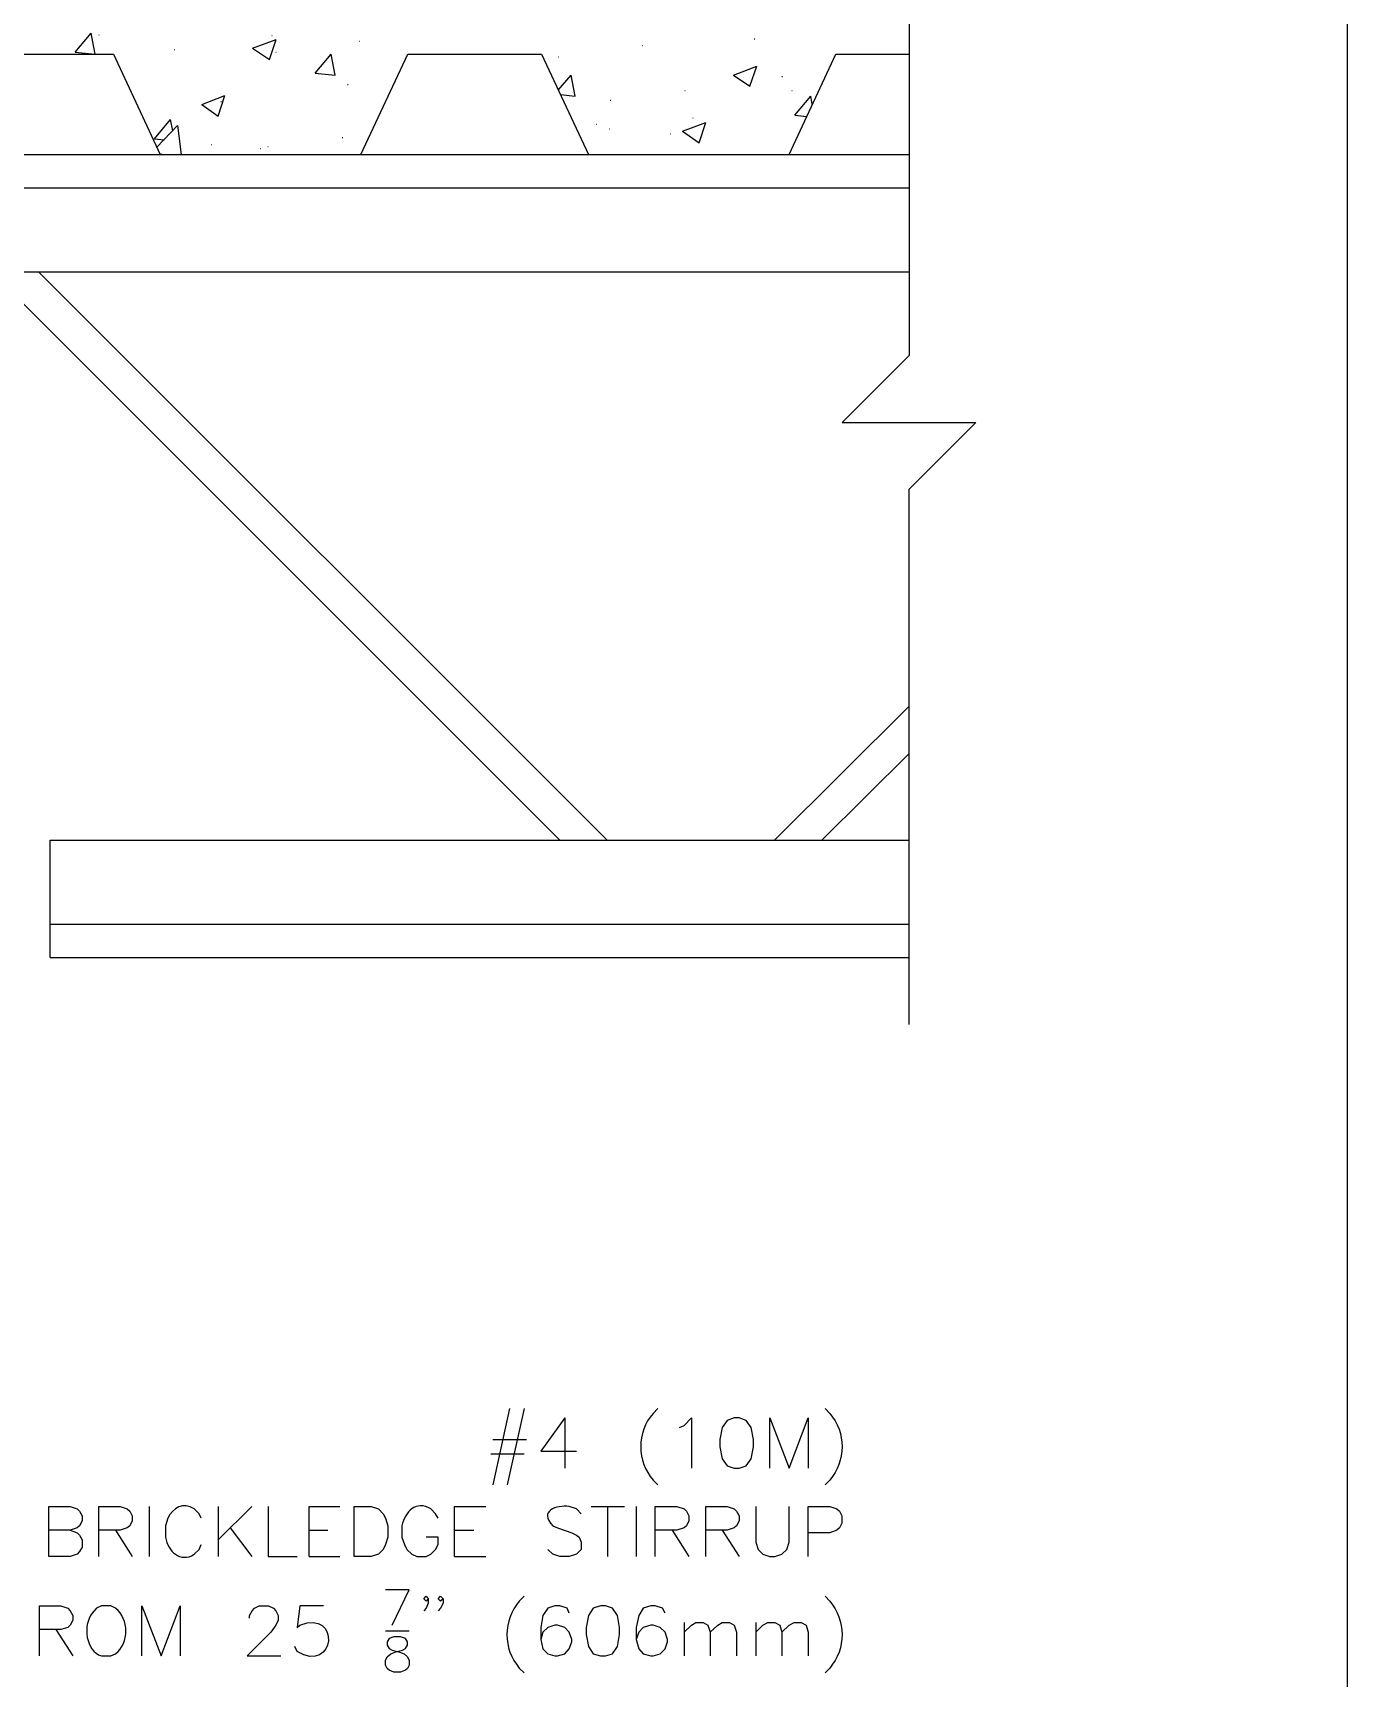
# Model space of a CAD drawing. Header units: millimetres. Extents: x 14 to 201, y 16 to 268.
# Drawn here: x 138.9 to 201.3, y 121.1 to 199.2 of the extents above; entities that cross this region are included whole.
import ezdxf

# ---------------------------------------------------------------- set-up
doc = ezdxf.new("R2010")
doc.units = ezdxf.units.MM
doc.layers.get('0').update_dxf_attribs({"linetype": 'CONTINUOUS'})

msp = doc.modelspace()

# ---------------------------------------------------------------- linework, layer by layer
at = {"color": 0}
for p, q in [((201.296, 264.541), (201.296, 55.4136)), ((180.509, 209.274), (180.509, 183.854)), ((136.398, 198.162), (142.748, 198.162)), ((142.748, 198.162), (144.971, 193.399)), ((154.496, 193.399), (156.717, 198.162)), ((156.717, 198.162), (163.067, 198.162)), ((163.067, 198.162), (165.29, 193.399)), ((174.815, 193.399), (177.038, 198.162)), ((177.038, 198.162), (180.509, 198.162)), ((132.588, 193.399), (180.509, 193.399)), ((136.948, 191.812), (180.509, 191.812)), ((136.948, 187.833), (163.935, 160.846)), ((136.948, 187.833), (180.509, 187.833)), ((139.192, 187.833), (166.179, 160.846)), ((180.509, 183.854), (177.334, 180.679)), ((177.334, 180.679), (183.684, 180.679)), ((180.509, 177.504), (183.684, 180.679)), ((180.509, 152.104), (180.509, 177.504)), ((180.509, 167.217), (174.117, 160.846)), ((180.509, 164.973), (176.361, 160.846)), ((139.743, 155.279), (139.743, 160.846)), ((139.743, 160.846), (180.509, 160.846)), ((139.743, 156.866), (180.509, 156.866)), ((139.743, 155.279), (180.509, 155.279)), ((161.545, 133.879), (160.76, 130.259)), ((162.242, 133.879), (161.439, 130.259)), ((168.592, 133.879), (168.359, 133.646)), ((176.529, 133.879), (176.742, 133.646)), ((164.168, 133.434), (163.026, 131.846)), ((164.168, 133.434), (164.168, 131.043)), ((169.609, 132.97), (169.842, 133.074)), ((169.842, 133.074), (170.179, 133.434)), ((170.179, 133.434), (170.179, 131.043)), ((171.64, 132.97), (171.534, 132.398)), ((171.873, 133.307), (171.64, 132.97)), ((172.212, 133.434), (171.873, 133.307)), ((172.445, 133.434), (172.212, 133.434)), ((172.784, 133.307), (172.445, 133.434)), ((173.017, 132.97), (172.784, 133.307)), ((173.121, 132.398), (173.017, 132.97)), ((173.906, 131.043), (173.906, 133.434)), ((173.906, 133.434), (174.815, 131.043)), ((174.815, 131.043), (175.726, 133.434)), ((175.726, 133.434), (175.726, 131.043)), ((160.76, 132.398), (162.348, 132.398)), ((171.534, 132.398), (171.534, 132.059)), ((171.534, 132.059), (171.64, 131.487)), ((173.017, 131.487), (173.121, 132.059)), ((173.121, 132.059), (173.121, 132.398)), ((160.654, 131.72), (162.242, 131.72)), ((163.026, 131.846), (164.72, 131.846)), ((171.64, 131.487), (171.873, 131.149)), ((172.784, 131.149), (173.017, 131.487)), ((168.359, 130.471), (168.592, 130.259)), ((171.873, 131.149), (172.212, 131.043)), ((172.212, 131.043), (172.445, 131.043)), ((172.445, 131.043), (172.784, 131.149)), ((176.742, 130.471), (176.529, 130.259)), ((139.679, 126.851), (139.679, 129.223)), ((139.679, 129.223), (140.695, 129.223)), ((140.695, 129.223), (141.034, 129.117)), ((141.034, 129.117), (141.139, 129.01)), ((141.139, 129.01), (141.267, 128.778)), ((142.05, 126.851), (142.05, 129.223)), ((142.05, 129.223), (143.065, 129.223)), ((143.065, 129.223), (143.404, 129.117)), ((143.404, 129.117), (143.531, 129.01)), ((143.531, 129.01), (143.637, 128.778)), ((144.442, 129.223), (144.442, 126.851)), ((146.812, 128.884), (146.579, 129.117)), ((146.918, 128.671), (146.812, 128.884)), ((147.721, 129.223), (147.721, 126.851)), ((149.309, 129.223), (147.721, 127.635)), ((150.093, 129.223), (150.093, 126.851)), ((152.04, 126.851), (152.04, 129.223)), ((152.04, 129.223), (153.501, 129.223)), ((154.178, 126.851), (154.178, 129.223)), ((154.178, 129.223), (154.982, 129.223)), ((154.982, 129.223), (155.321, 129.117)), ((155.321, 129.117), (155.554, 128.884)), ((155.554, 128.884), (155.659, 128.671)), ((158.031, 128.884), (157.818, 129.117)), ((158.157, 128.671), (158.031, 128.884)), ((158.94, 126.851), (158.94, 129.223)), ((158.94, 129.223), (160.421, 129.223)), ((164.72, 129.117), (164.381, 129.223)), ((164.951, 128.884), (164.72, 129.117)), ((165.417, 129.223), (167.004, 129.223)), ((166.201, 129.223), (166.201, 126.851)), ((167.556, 129.223), (167.556, 126.851)), ((168.465, 126.851), (168.465, 129.223)), ((168.465, 129.223), (169.482, 129.223)), ((169.482, 129.223), (169.842, 129.117)), ((169.842, 129.117), (169.946, 129.01)), ((169.946, 129.01), (170.053, 128.778)), ((170.857, 126.851), (170.857, 129.223)), ((170.857, 129.223), (171.873, 129.223)), ((171.873, 129.223), (172.212, 129.117)), ((172.212, 129.117), (172.318, 129.01)), ((172.318, 129.01), (172.445, 128.778)), ((173.228, 129.223), (173.228, 127.529)), ((174.815, 127.529), (174.815, 129.223)), ((175.726, 126.851), (175.726, 129.223)), ((175.726, 129.223), (176.742, 129.223)), ((176.742, 129.223), (177.081, 129.117)), ((177.081, 129.117), (177.207, 129.01)), ((177.207, 129.01), (177.314, 128.778)), ((140.695, 128.101), (139.679, 128.101)), ((141.034, 128.207), (140.695, 128.101)), ((140.695, 128.101), (141.034, 127.974)), ((141.139, 128.312), (141.034, 128.207)), ((141.267, 128.545), (141.139, 128.312)), ((141.267, 128.778), (141.267, 128.545)), ((143.065, 128.101), (142.05, 128.101)), ((142.854, 128.101), (143.637, 126.851)), ((143.404, 128.207), (143.065, 128.101)), ((143.531, 128.312), (143.404, 128.207)), ((143.637, 128.545), (143.531, 128.312)), ((143.637, 128.778), (143.637, 128.545)), ((145.331, 128.671), (145.225, 128.312)), ((145.225, 128.312), (145.225, 127.762)), ((148.293, 128.207), (149.309, 126.851)), ((152.04, 128.101), (152.929, 128.101)), ((155.659, 128.671), (155.765, 128.312)), ((155.765, 128.312), (155.765, 127.762)), ((156.443, 128.312), (156.443, 127.762)), ((158.94, 128.101), (159.851, 128.101)), ((163.596, 128.312), (163.829, 128.207)), ((163.829, 128.207), (164.507, 127.974)), ((169.482, 128.101), (168.465, 128.101)), ((169.27, 128.101), (170.053, 126.851)), ((169.842, 128.207), (169.482, 128.101)), ((169.946, 128.312), (169.842, 128.207)), ((170.053, 128.545), (169.946, 128.312)), ((170.053, 128.778), (170.053, 128.545)), ((171.873, 128.101), (170.857, 128.101)), ((171.64, 128.101), (172.445, 126.851)), ((172.212, 128.207), (171.873, 128.101)), ((172.318, 128.312), (172.212, 128.207)), ((172.445, 128.545), (172.318, 128.312)), ((172.445, 128.778), (172.445, 128.545)), ((177.081, 128.101), (176.742, 127.974)), ((177.207, 128.207), (177.081, 128.101)), ((177.314, 128.439), (177.207, 128.207)), ((177.314, 128.778), (177.314, 128.439)), ((141.034, 127.974), (141.139, 127.868)), ((141.139, 127.868), (141.267, 127.635)), ((141.267, 127.296), (141.139, 127.084)), ((141.267, 127.635), (141.267, 127.296)), ((146.812, 127.19), (146.918, 127.423)), ((155.659, 127.423), (155.554, 127.19)), ((155.765, 127.762), (155.659, 127.423)), ((156.443, 127.762), (156.57, 127.423)), ((156.57, 127.423), (156.676, 127.19)), ((158.157, 127.762), (157.585, 127.762)), ((158.031, 127.19), (158.157, 127.423)), ((158.157, 127.423), (158.157, 127.762)), ((164.507, 127.974), (164.72, 127.868)), ((164.72, 127.868), (164.846, 127.762)), ((164.846, 127.762), (164.951, 127.529)), ((164.951, 127.529), (164.951, 127.19)), ((173.228, 127.529), (173.354, 127.19)), ((174.709, 127.19), (174.815, 127.529)), ((176.742, 127.974), (175.726, 127.974)), ((140.695, 126.851), (139.679, 126.851)), ((141.034, 126.957), (140.695, 126.851)), ((141.139, 127.084), (141.034, 126.957)), ((146.579, 126.957), (146.812, 127.19)), ((150.093, 126.851), (151.468, 126.851)), ((152.04, 126.851), (153.501, 126.851)), ((154.982, 126.851), (154.178, 126.851)), ((155.321, 126.957), (154.982, 126.851)), ((155.554, 127.19), (155.321, 126.957)), ((156.676, 127.19), (156.909, 126.957)), ((156.909, 126.957), (157.142, 126.851)), ((157.142, 126.851), (157.585, 126.851)), ((157.585, 126.851), (157.818, 126.957)), ((157.818, 126.957), (158.031, 127.19)), ((158.94, 126.851), (160.421, 126.851)), ((163.596, 126.957), (163.364, 127.19)), ((163.935, 126.851), (163.596, 126.957)), ((164.381, 126.851), (163.935, 126.851)), ((164.72, 126.957), (164.381, 126.851)), ((164.951, 127.19), (164.72, 126.957)), ((173.354, 127.19), (173.567, 126.957)), ((173.567, 126.957), (173.906, 126.851)), ((173.906, 126.851), (174.139, 126.851)), ((174.139, 126.851), (174.476, 126.957)), ((174.476, 126.957), (174.709, 127.19)), ((156.782, 125.264), (155.659, 125.264)), ((155.978, 123.592), (156.782, 125.264)), ((157.479, 124.841), (157.585, 124.967)), ((157.585, 124.967), (157.692, 124.841)), ((158.157, 124.841), (158.264, 124.967)), ((158.264, 124.967), (158.39, 124.841)), ((162.242, 124.967), (162.009, 124.734)), ((176.529, 124.967), (176.742, 124.734)), ((139.234, 122.131), (139.234, 124.503)), ((139.234, 124.503), (140.25, 124.503)), ((140.25, 124.503), (140.589, 124.397)), ((140.589, 124.397), (140.695, 124.27)), ((140.695, 124.27), (140.822, 124.058)), ((141.943, 124.397), (141.733, 124.164)), ((142.176, 124.503), (141.943, 124.397)), ((142.621, 124.503), (142.176, 124.503)), ((142.854, 124.397), (142.621, 124.503)), ((144.103, 122.131), (144.103, 124.503)), ((144.103, 124.503), (145.012, 122.131)), ((145.012, 122.131), (145.923, 124.503)), ((145.923, 124.503), (145.923, 122.131)), ((149.204, 124.058), (149.331, 124.27)), ((149.331, 124.27), (149.437, 124.397)), ((149.437, 124.397), (149.67, 124.503)), ((149.67, 124.503), (150.114, 124.503)), ((150.114, 124.503), (150.347, 124.397)), ((150.347, 124.397), (150.453, 124.27)), ((150.453, 124.27), (150.559, 124.058)), ((151.595, 124.503), (151.468, 123.486)), ((152.717, 124.503), (151.595, 124.503)), ((157.585, 124.734), (157.479, 124.841)), ((157.585, 124.397), (157.479, 124.27)), ((157.692, 124.841), (157.585, 124.734)), ((157.692, 124.63), (157.585, 124.397)), ((157.692, 124.841), (157.692, 124.63)), ((158.264, 124.734), (158.157, 124.841)), ((158.264, 124.397), (158.157, 124.27)), ((158.39, 124.841), (158.264, 124.734)), ((158.39, 124.63), (158.264, 124.397)), ((158.39, 124.841), (158.39, 124.63)), ((163.364, 124.397), (163.132, 124.058)), ((163.703, 124.503), (163.364, 124.397)), ((163.935, 124.503), (163.703, 124.503)), ((164.275, 124.397), (163.935, 124.503)), ((164.381, 124.164), (164.275, 124.397)), ((165.523, 124.397), (165.29, 124.058)), ((165.862, 124.503), (165.523, 124.397)), ((166.095, 124.503), (165.862, 124.503)), ((166.434, 124.397), (166.095, 124.503)), ((166.667, 124.058), (166.434, 124.397)), ((167.895, 124.397), (167.682, 124.058)), ((168.254, 124.503), (167.895, 124.397)), ((168.465, 124.503), (168.254, 124.503)), ((168.804, 124.397), (168.465, 124.503)), ((168.931, 124.164), (168.804, 124.397)), ((140.25, 123.38), (139.234, 123.38)), ((140.017, 123.38), (140.822, 122.131)), ((140.589, 123.486), (140.25, 123.38)), ((140.695, 123.592), (140.589, 123.486)), ((140.822, 123.825), (140.695, 123.592)), ((140.822, 124.058), (140.822, 123.825)), ((149.204, 123.931), (149.204, 124.058)), ((150.453, 123.592), (150.22, 123.253)), ((150.559, 123.825), (150.453, 123.592)), ((150.559, 124.058), (150.559, 123.825)), ((151.468, 123.486), (151.595, 123.592)), ((163.132, 124.058), (163.026, 123.486)), ((163.026, 123.486), (163.026, 122.916)), ((163.364, 123.486), (163.132, 123.253)), ((163.703, 123.592), (163.364, 123.486)), ((163.829, 123.592), (163.703, 123.592)), ((164.168, 123.486), (163.829, 123.592)), ((164.381, 123.253), (164.168, 123.486)), ((165.29, 124.058), (165.184, 123.486)), ((165.184, 123.486), (165.184, 123.147)), ((166.771, 123.486), (166.667, 124.058)), ((166.771, 123.147), (166.771, 123.486)), ((167.682, 124.058), (167.556, 123.486)), ((167.556, 123.486), (167.556, 122.916)), ((167.895, 123.486), (167.682, 123.253)), ((168.254, 123.592), (167.895, 123.486)), ((168.359, 123.592), (168.254, 123.592)), ((168.698, 123.486), (168.359, 123.592)), ((168.931, 123.253), (168.698, 123.486)), ((169.842, 123.719), (169.842, 122.131)), ((169.842, 123.253), (170.179, 123.592)), ((170.179, 123.592), (170.392, 123.719)), ((170.392, 123.719), (170.731, 123.719)), ((170.731, 123.719), (170.964, 123.592)), ((170.964, 123.592), (171.07, 123.253)), ((171.07, 123.253), (171.429, 123.592)), ((171.429, 123.592), (171.64, 123.719)), ((171.64, 123.719), (171.979, 123.719)), ((171.979, 123.719), (172.212, 123.592)), ((172.212, 123.592), (172.318, 123.253)), ((173.228, 123.719), (173.228, 122.131)), ((173.228, 123.253), (173.567, 123.592)), ((173.567, 123.592), (173.8, 123.719)), ((173.8, 123.719), (174.139, 123.719)), ((174.139, 123.719), (174.371, 123.592)), ((174.371, 123.592), (174.476, 123.253)), ((174.476, 123.253), (174.815, 123.592)), ((174.815, 123.592), (175.048, 123.719)), ((175.048, 123.719), (175.387, 123.719)), ((175.387, 123.719), (175.62, 123.592)), ((175.62, 123.592), (175.726, 123.253)), ((150.22, 123.253), (149.098, 122.131)), ((155.659, 123.317), (156.782, 123.317)), ((155.829, 122.957), (155.744, 122.809)), ((155.744, 122.809), (155.744, 122.64)), ((155.744, 122.64), (155.829, 122.491)), ((156.061, 123.042), (155.829, 122.957)), ((156.38, 123.042), (156.061, 123.042)), ((156.613, 122.957), (156.38, 123.042)), ((156.697, 122.809), (156.613, 122.957)), ((156.613, 122.491), (156.697, 122.64)), ((156.697, 122.64), (156.697, 122.809)), ((163.132, 123.253), (163.026, 122.916)), ((163.026, 122.916), (163.132, 122.47)), ((164.507, 122.916), (164.381, 123.253)), ((164.381, 122.47), (164.507, 122.809)), ((164.507, 122.809), (164.507, 122.916)), ((165.184, 123.147), (165.29, 122.577)), ((166.667, 122.577), (166.771, 123.147)), ((167.682, 123.253), (167.556, 122.916)), ((167.556, 122.916), (167.682, 122.47)), ((169.037, 122.916), (168.931, 123.253)), ((168.931, 122.47), (169.037, 122.809)), ((169.037, 122.809), (169.037, 122.916)), ((171.07, 123.253), (171.07, 122.131)), ((172.318, 123.253), (172.318, 122.131)), ((174.476, 123.253), (174.476, 122.131)), ((175.726, 123.253), (175.726, 122.131)), ((142.176, 122.131), (142.621, 122.131)), ((142.621, 122.131), (142.854, 122.238)), ((149.098, 122.131), (150.686, 122.131)), ((151.468, 122.344), (151.362, 122.577)), ((155.659, 121.921), (155.744, 122.089)), ((155.659, 121.688), (155.659, 121.921)), ((155.744, 122.089), (155.914, 122.238)), ((155.829, 122.491), (155.978, 122.407)), ((155.914, 122.238), (156.147, 122.321)), ((155.978, 122.407), (156.294, 122.321)), ((156.147, 122.321), (156.464, 122.407)), ((156.294, 122.321), (156.549, 122.238)), ((156.464, 122.407), (156.613, 122.491)), ((156.549, 122.238), (156.697, 122.089)), ((156.697, 122.089), (156.782, 121.921)), ((156.782, 121.921), (156.782, 121.688)), ((163.132, 122.47), (163.364, 122.238)), ((163.364, 122.238), (163.703, 122.131)), ((163.703, 122.131), (163.829, 122.131)), ((163.829, 122.131), (164.168, 122.238)), ((164.168, 122.238), (164.381, 122.47)), ((165.29, 122.577), (165.523, 122.238)), ((165.523, 122.238), (165.862, 122.131)), ((165.862, 122.131), (166.095, 122.131)), ((166.095, 122.131), (166.434, 122.238)), ((166.434, 122.238), (166.667, 122.577)), ((167.682, 122.47), (167.895, 122.238)), ((167.895, 122.238), (168.254, 122.131)), ((168.254, 122.131), (168.359, 122.131)), ((168.359, 122.131), (168.698, 122.238)), ((168.698, 122.238), (168.931, 122.47)), ((155.744, 121.539), (155.659, 121.688)), ((155.829, 121.455), (155.744, 121.539)), ((156.061, 121.369), (155.829, 121.455)), ((156.38, 121.369), (156.061, 121.369)), ((156.613, 121.455), (156.38, 121.369)), ((156.697, 121.539), (156.613, 121.455)), ((156.782, 121.688), (156.697, 121.539)), ((162.009, 121.559), (162.242, 121.328)), ((176.742, 121.559), (176.529, 121.328))]:
    msp.add_line(p, q, dxfattribs=at)
at = {"color": 252}
for p, q in [((140.928, 198.247), (141.69, 199.157)), ((141.88, 198.162), (141.69, 199.157)), ((142.05, 199.073), (142.07, 199.073)), ((145.647, 198.374), (145.67, 198.374)), ((149.352, 198.438), (150.473, 198.86)), ((149.352, 198.438), (150.157, 197.908)), ((150.157, 197.908), (150.473, 198.86)), ((150.263, 199.051), (150.283, 199.051)), ((154.41, 198.777), (154.433, 198.777)), ((167.852, 198.564), (167.872, 198.564)), ((173.164, 198.883), (173.186, 198.883)), ((140.928, 198.247), (141.88, 198.162)), ((150.453, 198.247), (150.473, 198.247)), ((152.316, 197.253), (153.078, 198.162)), ((153.268, 197.167), (153.078, 198.162)), ((163.872, 198.035), (163.894, 198.035)), ((172.169, 197.167), (173.291, 197.592)), ((172.954, 196.638), (173.291, 197.592)), ((152.316, 197.253), (153.268, 197.167)), ((163.852, 196.447), (164.465, 197.167)), ((164.655, 196.172), (164.465, 197.167)), ((172.169, 197.167), (172.952, 196.638)), ((174.476, 197.104), (174.498, 197.104)), ((146.939, 195.771), (148.04, 196.194)), ((147.721, 195.22), (148.04, 196.194)), ((153.861, 196.723), (153.881, 196.723)), ((163.958, 196.237), (164.655, 196.172)), ((169.863, 196.427), (169.883, 196.427)), ((174.942, 196.427), (174.964, 196.427)), ((175.091, 195.263), (175.853, 196.172)), ((175.916, 195.792), (175.853, 196.172)), ((146.939, 195.771), (147.721, 195.22)), ((147.85, 195.918), (147.87, 195.918)), ((166.328, 195.982), (166.348, 195.982)), ((175.091, 195.263), (175.663, 195.199)), ((144.695, 194.141), (145.457, 195.05)), ((144.802, 193.738), (145.796, 194.776)), ((145.564, 194.521), (145.457, 195.05)), ((145.796, 194.776), (145.966, 193.399)), ((165.672, 194.84), (165.693, 194.84)), ((166.285, 194.607), (166.307, 194.607)), ((169.756, 194.501), (170.857, 194.923)), ((169.756, 194.501), (170.541, 193.951)), ((170.244, 195.136), (170.265, 195.136)), ((170.541, 193.951), (170.857, 194.923)), ((144.695, 194.141), (145.161, 194.098)), ((147.384, 193.865), (147.405, 193.865)), ((149.711, 193.675), (149.733, 193.675)), ((150.071, 193.781), (150.093, 193.781)), ((153.607, 194.204), (153.628, 194.204)), ((169.186, 194.373), (169.207, 194.373)), ((144.949, 193.421), (145.182, 193.399))]:
    msp.add_line(p, q, dxfattribs=at)
at = {"color": 0}
for points in [[(168.359, 133.646), (167.572, 132.745), (167.586, 131.377), (168.359, 130.471)], [(176.742, 133.646), (177.53, 132.745), (177.515, 131.377), (176.742, 130.471)], [(146.579, 129.117), (146.073, 129.453), (145.559, 129.162), (145.331, 128.671)], [(157.818, 129.117), (157.109, 129.515), (156.589, 129.001), (156.443, 128.312)], [(164.381, 129.223), (163.762, 129.31), (162.925, 129.012), (163.596, 128.312)], [(145.225, 127.762), (145.334, 127.11), (145.916, 126.534), (146.579, 126.957)], [(141.733, 124.164), (141.285, 123.565), (141.431, 122.363), (142.176, 122.131)], [(142.854, 122.238), (143.509, 122.751), (143.494, 123.879), (142.854, 124.397)], [(151.595, 123.592), (153.567, 124.386), (153.278, 121.237), (151.468, 122.344)], [(162.009, 124.734), (161.235, 123.826), (161.221, 122.466), (162.009, 121.559)], [(176.742, 124.734), (177.517, 123.826), (177.53, 122.466), (176.742, 121.559)]]:
    msp.add_open_spline(points, degree=3, dxfattribs=at)

doc.saveas('drawing.dxf')
